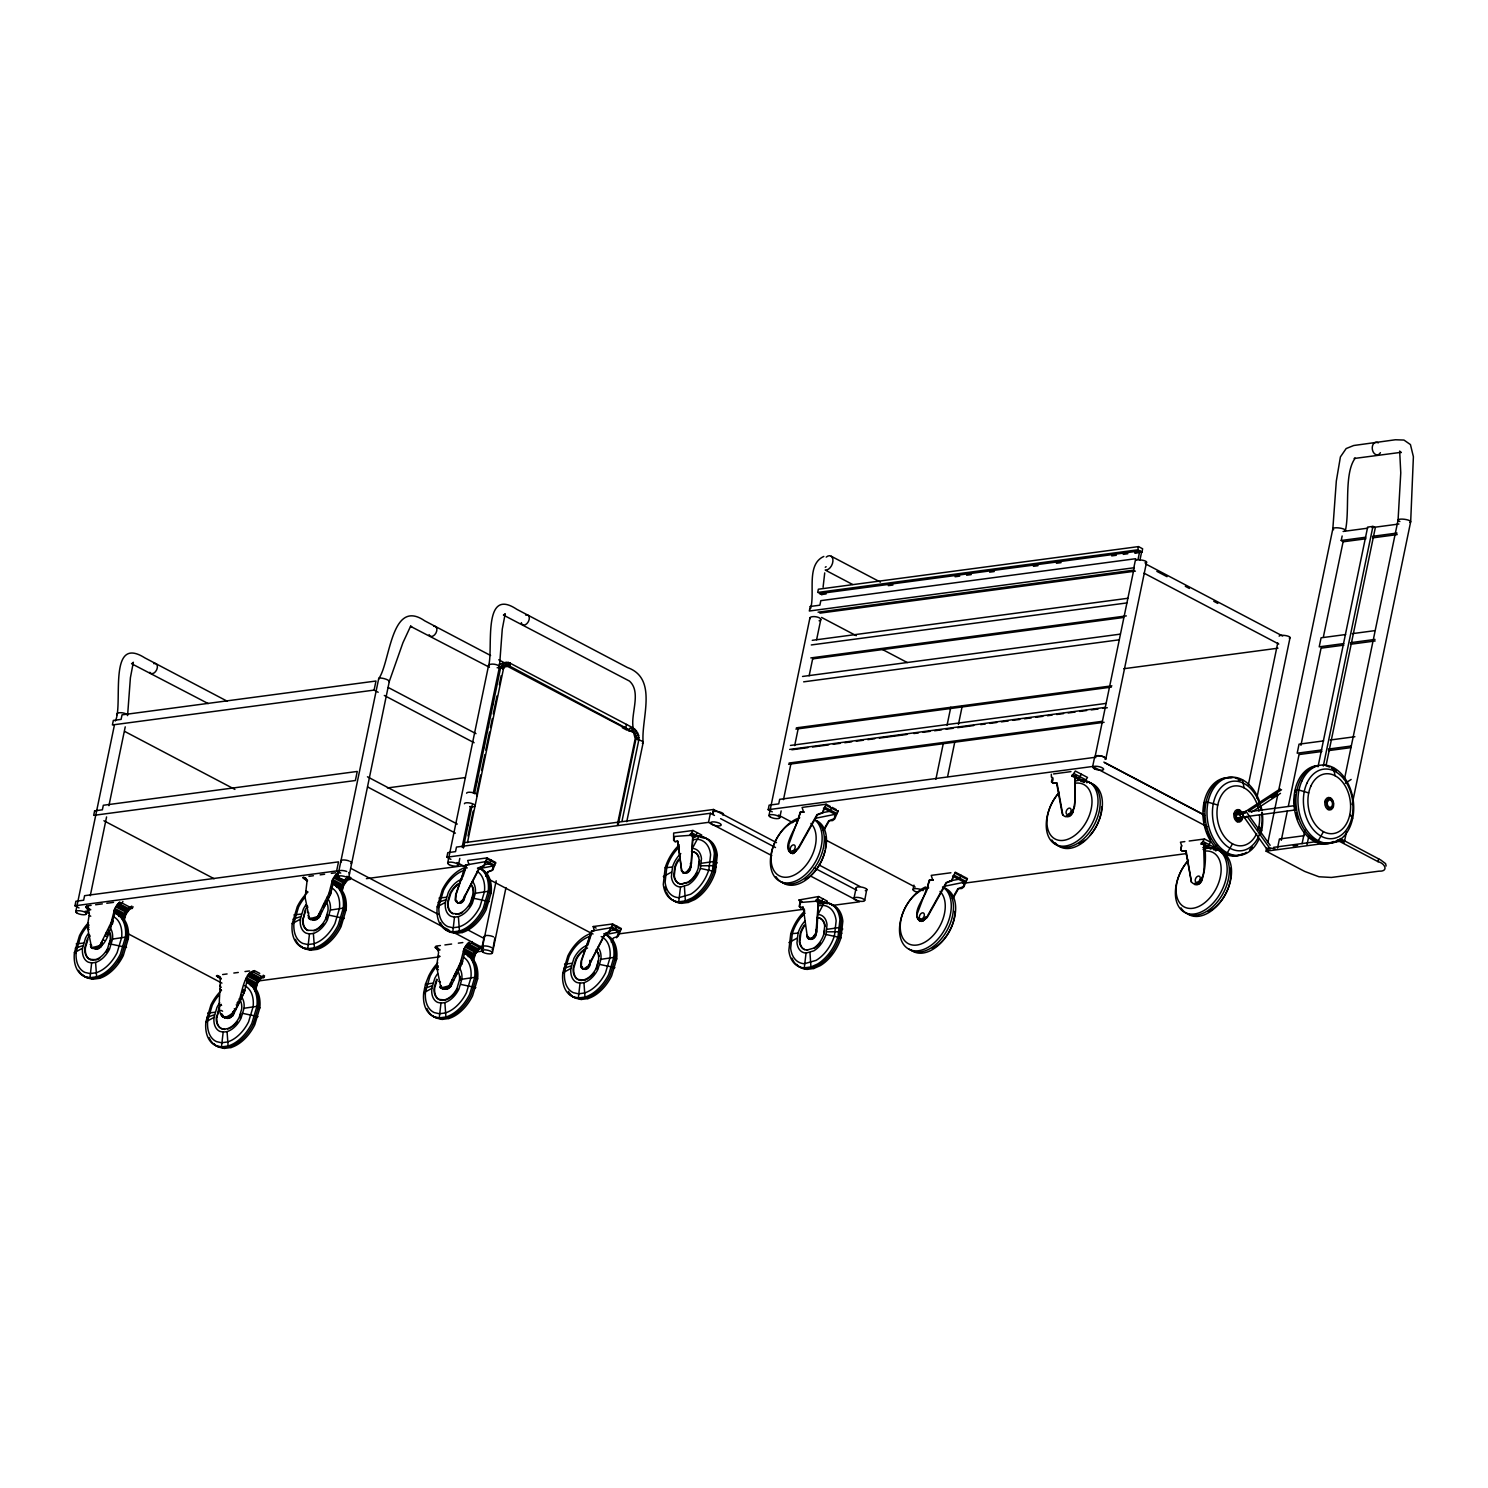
<?xml version="1.0" encoding="UTF-8"?>
<svg xmlns="http://www.w3.org/2000/svg" width="1488" height="1488" viewBox="0 0 1488 1488"><rect width="100%" height="100%" fill="white"/><g stroke="black" fill="none" stroke-linecap="round" stroke-linejoin="round"><path stroke-width="1.5" d="M119.561 902.119L114.781 908.461L111.154 922.541L99.863 945.587L91.661 947.856L87.308 926.522L89.373 914.023L88.108 907.587M468.85 942.295L464.089 948.619L460.443 962.717L449.171 985.763L440.95 988.032L436.598 966.698L438.607 952.097L435.965 946.759M438.179 965.786L438.16 967.516L436.598 966.698M680.797 853.554A20.702 13.187 -62.2 0 0 672.52 867.002L671.404 876.748A20.702 13.187 -62.2 0 0 680.5 887.034L678.733 901.802L681.634 903.328L688.274 902.435L694.822 899.533A35.191 22.413 -62.2 0 0 715.393 871.708L717.29 855.135A35.191 22.413 -62.2 0 0 701.852 837.67M678.788 859.041A17.465 11.123 -62.2 0 0 674.696 867.095L673.766 875.353A17.465 11.123 -62.2 0 0 681.43 884.002L688.535 882.421A17.465 11.123 -62.2 0 0 697.054 872.786M679.346 859.339A17.465 11.123 -62.2 0 0 675.254 867.392L674.324 875.632A17.465 11.123 -62.2 0 0 681.988 884.3M683.104 871.652A5.747 3.664 -62.2 0 0 684.406 873.14L687.512 872.749A5.747 3.664 -62.2 0 0 690.32 869.587L691.176 865.495A5.747 3.664 -62.2 0 0 690.376 863.449M681.411 884.021L687.977 882.124A17.465 11.123 -62.2 0 0 698.188 868.304L699.137 860.083A17.465 11.123 -62.2 0 0 691.474 851.415L692.032 851.713A17.465 11.123 -62.2 0 1 698.858 856.902M698.653 866.09L699.695 860.38M680.5 887.034L688.256 884.802A20.702 13.187 -62.2 0 0 700.364 868.415L701.48 858.669A20.702 13.187 -62.2 0 0 692.385 848.402L698.951 836.144L700.402 836.907M804.803 910.972A35.191 22.413 -62.2 0 0 790.742 933.832L788.845 950.404A35.191 22.413 -62.2 0 0 804.283 967.851L807.184 969.376L813.824 968.502L820.372 965.582A35.191 22.413 -62.2 0 0 840.962 937.756L842.84 921.184A35.191 22.413 -62.2 0 0 829.411 903.96M805.157 920.812A20.702 13.187 -62.2 0 0 798.07 933.069L796.973 942.815A20.702 13.187 -62.2 0 0 806.05 953.083L804.283 967.851L810.941 966.977L817.47 964.057A35.191 22.413 -62.2 0 0 838.06 936.231L839.939 919.658A35.191 22.413 -62.2 0 0 824.501 902.212L817.861 903.104M804.338 925.108A17.465 11.123 -62.2 0 0 800.265 933.162L799.316 941.402A17.465 11.123 -62.2 0 0 806.98 950.069L807.538 950.367M804.896 925.387A17.465 11.123 -62.2 0 0 800.823 933.46L799.874 941.699A17.465 11.123 -62.2 0 0 804.673 949.642M816.075 930.205A5.747 3.664 -62.2 0 1 816.335 931.358L815.87 935.654A5.747 3.664 -62.2 0 1 813.062 938.816L810.867 939.43L807.389 937.719L808.542 938.798M816.726 932.79L816.726 931.562A5.747 3.664 -62.2 0 0 815.926 929.516M806.98 950.069L813.527 948.191A17.465 11.123 -62.2 0 0 823.738 934.371L824.687 926.131A17.465 11.123 -62.2 0 0 817.024 917.464L817.582 917.761A17.465 11.123 -62.2 0 1 825.245 926.429M806.05 953.083L813.806 950.851A20.702 13.187 -62.2 0 0 825.933 934.483L827.03 924.736A20.702 13.187 -62.2 0 0 817.954 914.45L824.501 902.212L827.402 903.737M1065.743 816.689C1079.005 813.229 1073.741 790.221 1074.913 779.452L1075.322 775.62L1074.671 806.143L1072.681 812.374L1067.51 816.447L1064.422 816.354L1062.302 814.141L1056.536 782.725L1052.983 783.19L1057.001 782.967L1062.916 815.182M1194.883 884.635C1208.126 881.175 1202.862 858.167 1204.052 847.397L1204.462 843.566L1204.517 847.639C1206.954 854.261 1205.094 894.809 1191.423 882.086L1185.676 850.671L1182.123 851.136L1186.141 850.913L1191.423 882.086M690.692 867.132L686.749 871.931L689.409 868.973L691.157 863.152L692.887 834.768L691.492 863.319L689.93 869.383A5.747 3.664 -62.2 0 1 687.121 872.545L682.657 872.563L684.034 873.065A5.747 3.664 -62.2 0 1 682.713 871.447M808.207 938.612L812.318 937.998L815.926 933.013L818.437 900.835L817.042 929.386L815.48 935.45A5.747 3.664 -62.2 0 1 812.671 938.612L812.039 939.263M633.125 727.632C630.577 713.552 641.607 692.013 629.461 681.076L503.409 615.065M127.577 715.598L130.405 677.71L133.343 662.272L132.06 663.35M1345.45 530.416C1349.932 509.64 1343.794 473.444 1355.196 458.174L1354.136 458.49L1400.766 452.371M810.514 608.685C815.368 593.21 805.808 564.566 823.831 556.438M618.301 824.315L636.064 738.494L634.483 732.561L509.64 666.085L509.863 663.053L508.152 662.402L504.209 662.681L500.712 667.275L474.523 793.736M621.984 821.246L638.817 739.945L638.631 735.295L636.38 730.794L633.051 727.874L509.863 663.053M823.087 587.221L824.724 572.899M109.517 927.136A20.702 13.187 -62.2 0 1 112.53 939.077L109.554 949.084A20.702 13.187 -62.2 0 1 95.585 962.42L91.661 962.941L89.968 977.709L92.87 979.234L99.51 978.341A35.191 22.413 -62.2 0 0 123.262 955.668L128.321 938.668A35.191 22.413 -62.2 0 0 118.426 914.915M241 996.328A20.702 13.187 -62.2 0 1 244.032 1008.269L241.037 1018.276A20.702 13.187 -62.2 0 1 227.069 1031.612L223.163 1032.133L221.47 1046.901L224.353 1048.408L231.012 1047.533A35.191 22.413 -62.2 0 0 254.746 1024.86L259.823 1007.86A35.191 22.413 -62.2 0 0 249.928 984.089M327.323 898.12A20.702 13.187 -62.2 0 1 330.336 910.079L327.36 920.068A20.702 13.187 -62.2 0 1 313.391 933.422L309.467 933.943L307.774 948.693L310.676 950.218L317.316 949.344A35.191 22.413 -62.2 0 0 341.068 926.652L346.127 909.67A35.191 22.413 -62.2 0 0 336.232 885.899M458.806 967.312A20.702 13.187 -62.2 0 1 461.838 979.253L458.843 989.26A20.702 13.187 -62.2 0 1 444.875 1002.596L440.969 1003.117L439.276 1017.885L442.159 1019.41L448.799 1018.517A35.191 22.413 -62.2 0 0 472.552 995.844L477.629 978.844A35.191 22.413 -62.2 0 0 467.716 955.091M472.328 881.324A20.702 13.187 -62.2 0 1 475.36 893.265L472.366 903.272A20.702 13.187 -62.2 0 1 458.397 916.608L454.491 917.129L452.798 931.897L483.619 948.265M597.878 947.372A20.702 13.187 -62.2 0 1 600.91 959.332L597.934 969.32A20.702 13.187 -62.2 0 1 583.947 982.675L580.041 983.196L578.348 997.946L581.231 999.471L587.89 998.597A35.191 22.413 -62.2 0 0 611.624 975.923L616.702 958.923A35.191 22.413 -62.2 0 0 606.806 935.152M253.704 970.939C239.512 977.635 243.623 1002.242 232.016 1013.477C211.129 1030.068 223.088 985.521 219.592 976.76M338.315 872.805L332.587 879.445L328.96 893.525L317.669 916.571L309.467 918.859L305.114 897.524L306.974 881.733L305.245 877.771L306.342 878.813L302.715 877.827M456.332 900.5A5.747 3.664 -62.2 0 0 457.951 903.067L455.086 900.166L455.719 894.511L465.986 864.993L485.088 861.701L484.27 865.793L479.75 867.671L463.177 899.961L459.439 902.77L462.861 899.775L479.415 867.504L483.935 865.625L487.041 857.906L495.764 862.501L492.677 870.22L487.822 871.912L485.72 876.004M487.822 871.912L492.342 870.052L493.16 865.96L479.099 868.657M581.901 966.549A5.747 3.664 -62.2 0 0 583.501 969.134L588.411 965.842L604.984 933.553L609.503 931.693L612.591 923.974L621.333 928.549L618.227 936.287L613.372 937.979L611.27 942.071M609.82 931.86L610.657 927.768L591.536 931.06L581.269 960.578L580.655 966.233L582.18 968.651L585.323 969.004L588.727 966.01L605.3 933.739L609.503 931.693M616.571 937.775L618.729 932.009L604.649 934.724M823.887 808.393L822.994 812.764L817.451 814.866L798.907 847.862C793.197 855.042 788.491 856.344 798.442 847.621L816.986 814.624L822.548 812.541L826.119 804.227L830.174 806.366M823.236 830.49L828.704 820.799L834.247 818.698L835.14 814.308L815.684 818.233M828.704 820.799L832.703 820.558L834.712 818.939L838.283 810.625M953.027 876.339L952.134 880.71L946.573 882.812L927.117 917.594L922.988 920.849L919.007 920.477L922.523 920.607L926.671 917.352L946.126 882.57L951.688 880.487L955.259 872.173L967.423 878.571L963.852 886.885L961.843 888.503L957.826 888.745L952.376 898.436M957.826 888.745L963.387 886.643L964.261 882.254L944.806 886.178M74.958 905.783L75.907 901.263L83.644 900.221L84.593 895.683L338.52 861.868L336.641 870.926L74.958 905.783L79.05 907.94M75.758 911.716L114.316 725.549M115.246 721.01C123.727 706.186 106.876 633.795 144.875 657.901L227.087 701.146M88.499 922.672A35.191 22.413 -62.2 0 0 79.478 935.673L74.4 952.655A35.191 22.413 -62.2 0 0 84.295 976.426L89.968 977.709L96.627 976.816L99.51 978.341M86.527 913.762L87.922 907.01M90.266 895.757L106.578 816.931M108.922 805.678L125.234 726.851M91.661 962.941L88.331 962.197A20.702 13.187 -62.2 0 1 82.51 948.209L85.486 938.203A20.702 13.187 -62.2 0 1 88.276 933.59M99.77 958.235A17.465 11.123 -62.2 0 1 96.46 959.779L89.764 959.295A17.465 11.123 -62.2 0 1 84.853 947.503L87.364 939.058A17.465 11.123 -62.2 0 1 89.726 935.171M90.34 959.593A17.465 11.123 -62.2 0 1 85.411 947.8L87.922 939.356M102.244 941.365L101.426 945.457A5.747 3.664 -62.2 0 1 98.636 948.656L95.139 948.879A5.747 3.664 -62.2 0 1 93.8 947.447M90.508 946.628L92.07 947.447C107.992 952.19 111.023 922.579 115.506 911.753M92.572 959.927L95.883 959.5A17.465 11.123 -62.2 0 0 107.675 948.228L110.186 939.784A17.465 11.123 -62.2 0 0 107.638 929.721L109.275 930.521M109.87 932.678A17.465 11.123 -62.2 0 1 110.744 940.081L109.294 944.155M231.012 1047.533L228.11 1046.008L221.47 1046.901L215.797 1045.618A35.191 22.413 -62.2 0 1 205.883 1021.847L210.961 1004.846A35.191 22.413 -62.2 0 1 221.507 990.32M223.163 1032.133L219.815 1031.37A20.702 13.187 -62.2 0 1 213.993 1017.401L216.969 1007.395A20.702 13.187 -62.2 0 1 219.759 1002.782M221.21 1004.344A17.465 11.123 -62.2 0 0 218.866 1008.25L216.895 1016.992A17.465 11.123 -62.2 0 0 221.824 1028.785L224.632 1029.417L221.247 1028.487A17.465 11.123 -62.2 0 1 216.355 1016.676M216.895 1016.992L219.406 1008.529M232.909 1014.63L233.746 1010.557M221.619 1013.681L224.707 1017.866L232.928 1015.597L244.199 992.552L247.008 980.927M224.074 1029.119L227.385 1028.673A17.465 11.123 -62.2 0 0 239.177 1017.401L241.688 1008.976A17.465 11.123 -62.2 0 0 239.14 998.894L240.758 999.694M317.316 949.344L314.414 947.819L307.774 948.693L302.101 947.41A35.191 22.413 -62.2 0 1 292.206 923.657L297.265 906.657A35.191 22.413 -62.2 0 1 307.83 892.13M309.467 933.943L306.137 933.181A20.702 13.187 -62.2 0 1 300.316 919.193L303.292 909.205A20.702 13.187 -62.2 0 1 306.082 904.574M307.532 906.155A17.465 11.123 -62.2 0 0 305.17 910.042L303.217 918.784A17.465 11.123 -62.2 0 0 308.128 930.577M303.217 918.784L305.728 910.34M319.232 916.441L320.05 912.349M307.923 915.492L311.029 919.677L319.232 917.389L330.522 894.362L333.312 882.737M302.659 918.487A17.465 11.123 -62.2 0 0 307.588 930.279L313.689 930.484A17.465 11.123 -62.2 0 0 325.481 919.212L327.992 910.768A17.465 11.123 -62.2 0 0 325.444 900.705L327.062 901.505M374.083 690.097L375.98 681.02L122.035 714.854L121.105 719.392L113.348 720.415L112.4 724.954L374.083 690.097L378.175 692.255M337.646 876.823L378.696 678.658C390.302 663.164 390.693 597.376 424.712 620.831L490.594 655.501M450.92 859.339L446.846 857.2L447.776 852.661L455.533 851.62L456.463 847.081L710.408 813.266L714.482 815.424M462.88 876.823L466.042 867.169A35.191 22.413 -62.2 0 0 442.289 889.843L437.212 906.843A35.191 22.413 -62.2 0 0 447.125 930.614L452.798 931.897L459.439 931.004L462.322 932.53A35.191 22.413 -62.2 0 0 486.074 909.856L491.152 892.856A35.191 22.413 -62.2 0 0 481.238 869.085L477.462 868.229M447.646 863.114L488.548 665.601C493.644 650.665 481.573 585.77 516.764 609.299L627.527 667.573C658.496 678.677 640.844 718.964 643.151 742.605L626.764 821.692M454.491 917.129L451.143 916.385A20.702 13.187 -62.2 0 1 445.321 902.398L448.297 892.391A20.702 13.187 -62.2 0 1 462.284 879.055M462.601 912.423A17.465 11.123 -62.2 0 1 459.271 913.967L452.575 913.483A17.465 11.123 -62.2 0 1 447.665 901.691L450.176 893.246A17.465 11.123 -62.2 0 1 458.639 883.519M453.152 913.762A17.465 11.123 -62.2 0 1 448.223 901.97L450.734 893.525A17.465 11.123 -62.2 0 1 459.197 883.816M440.969 1003.117L437.621 1002.373A20.702 13.187 -62.2 0 1 431.799 988.385L434.775 978.379A20.702 13.187 -62.2 0 1 437.565 973.766M458.416 865.179L459.811 858.409M462.136 847.156L470.524 806.626M473.333 793.104L499.447 666.996L502.274 629.108L505.213 613.688L503.948 614.749M467.176 827.291L468.106 822.771M476.048 784.381L476.997 779.861M483.544 748.241L484.474 743.74M492.416 705.349L493.365 700.829M457.541 988.702A17.465 11.123 -62.2 0 1 445.749 999.955L439.053 999.471A17.465 11.123 -62.2 0 1 434.143 987.679L436.654 979.234M463.307 847.937L472.18 805.027M463.531 847.546L464.554 842.636L713.533 809.472L776.513 842.617M442.42 1000.401L439.611 999.769A17.465 11.123 -62.2 0 1 434.701 987.958L437.212 979.532M468.013 835.958L473.147 811.127M476.885 793.048L480.624 774.988M481.573 770.468L484.846 754.658M485.776 750.138L489.515 732.077M490.445 727.558L492.323 718.537M493.253 714.017L496.992 695.956M499.336 684.647L501.214 675.626M455.719 901.561L456.035 894.679L465.986 864.993M467.474 842.617L503.483 668.726L505.734 665.768L504.209 662.681M506.069 666.568L509.64 666.085L510.217 663.239M459.773 902.937L458.006 902.956L461.057 902.621A5.747 3.664 -62.2 0 0 463.847 899.422L464.684 895.348M456.723 900.705A5.747 3.664 -62.2 0 0 458.341 903.272L461.447 902.825A5.747 3.664 -62.2 0 0 464.237 899.626L465.056 895.553M455.942 914.413L458.713 913.669A17.465 11.123 -62.2 0 0 470.506 902.416L473.017 893.972A17.465 11.123 -62.2 0 0 472.124 886.569M468.701 906.601A17.465 11.123 -62.2 0 0 471.064 902.695L473.575 894.269A17.465 11.123 -62.2 0 0 471.008 884.188M440.987 985.502L442.513 988.85L450.734 986.581L462.005 963.536L464.814 951.929M441.862 1000.103L445.191 999.676A17.465 11.123 -62.2 0 0 456.983 988.404L459.494 979.96A17.465 11.123 -62.2 0 0 458.602 972.557M491.412 860.194L489.124 863.821L485.107 864.602M482.075 946.963L484.251 936.417M481.684 950.832L496.192 880.803M493.291 946.889L494.89 937.868A5.487 1.674 10.8 0 1 494.853 938.742M492.454 952.897L505.976 887.592M589.248 995.602L587.89 998.597L584.989 997.072L578.348 997.946L572.675 996.662A35.191 22.413 -62.2 0 1 562.78 972.91L567.839 955.91A35.191 22.413 -62.2 0 1 591.592 933.236L593.042 933.999M580.041 983.196L576.693 982.433A20.702 13.187 -62.2 0 1 570.871 968.446L573.866 958.458A20.702 13.187 -62.2 0 1 587.834 945.103L591.592 933.236M594.251 972.65A17.465 11.123 -62.2 0 1 584.821 980.015L578.144 979.55A17.465 11.123 -62.2 0 1 573.233 967.739L575.744 959.295A17.465 11.123 -62.2 0 1 587.537 948.042M581.51 980.48L578.702 979.829A17.465 11.123 -62.2 0 1 573.791 968.037L576.302 959.593A17.465 11.123 -62.2 0 1 584.765 949.865M626.485 724.414L625.89 727.26L622.319 727.725L626.987 730.18M581.269 967.628L581.585 960.746L591.852 931.228M628.531 730.999L632.102 730.534L632.698 727.688M591.536 931.06L594.233 930.688L593.21 926.54L612.591 923.974M617.427 824.426L635.209 738.606L633.628 732.691L506.087 665.582M590.327 960.485A5.747 3.664 -62.2 0 1 590.624 961.601L589.787 965.693A5.747 3.664 -62.2 0 1 587.016 968.893L585.565 969.172L586.625 968.688A5.747 3.664 -62.2 0 0 589.397 965.489L590.234 961.397A5.747 3.664 -62.2 0 0 589.936 960.281M596.056 968.483L598.567 960.02A17.465 11.123 -62.2 0 0 596.018 949.958M596.614 968.781L598.567 960.02M616.962 926.261L614.693 929.888L608.648 931.06M679.253 844.905A35.191 22.413 -62.2 0 0 665.173 867.764L663.295 884.337A35.191 22.413 -62.2 0 0 678.733 901.802L685.373 900.91L691.92 898.008A35.191 22.413 -62.2 0 0 712.51 870.182L714.389 853.61A35.191 22.413 -62.2 0 0 698.951 836.144L692.311 837.037M697.388 832.759L694.543 837.428L690.19 835.121L693.017 830.471L701.741 835.066L700.625 837.446M446.846 857.2L708.53 822.343L710.408 813.266M712.529 814.382L713.533 809.472M768.18 809.695L769.129 805.157L778.745 803.873L779.675 799.335L1094.554 757.392L1092.676 766.469L768.18 809.695L772.272 811.834M768.98 815.61L809.881 618.097M779.749 817.675L781.163 810.904M783.488 799.651L790.946 763.623M794.685 745.6L798.405 727.595M809.137 675.794L812.876 657.77M816.596 639.766L820.799 619.492M792.062 853.145C779.21 848.606 798.851 825.263 798.963 816.205L800.153 812.281L803.966 812.076L800.153 812.281M788.714 851.471L788.9 844.198L800.618 812.522M803.501 811.834L802.088 807.426L826.119 804.227M818.772 901.003L800.377 902.491L799.019 899.98L818.567 896.539L827.309 901.114L826.193 903.495L817.451 898.919L815.74 901.189L820.093 903.495L822.938 898.826M853.963 898.361L856.139 887.834M864.714 900.426L866.779 889.266M913.018 889.619L913.948 885.118M935.878 779.284L943.336 743.256M947.056 725.233L950.795 707.228M919.472 920.719C909.986 910.563 928.512 895.237 928.103 884.151L929.293 880.226L933.106 880.022L929.293 880.226M929.758 880.468L917.11 914.153M947.651 776.438L954.664 742.549M958.421 724.47L962.159 706.391M932.641 879.78L931.228 875.372L950.888 872.768M961.341 875.372L958.644 879.296L949.79 880.933M1051.309 774.244L1051.402 777.034C1055.903 777.982 1049.133 787.859 1052.5 777.647M1083.692 782.223L1071.974 776.066L1075.34 771.044L1087.505 777.443L1084.138 782.465M1078.056 779.266L1081.423 774.244M1095.094 756.629L1134.265 567.486M1138.469 546.598L818.363 589.229L817.693 592.447L1137.799 549.816L1138.469 546.598L1142.635 548.793L1141.984 552.011L1135.065 552.922M1138.06 559.358L1139.789 550.932L819.683 593.582M1139.901 560.306L1141.631 551.899L1134.73 552.829M1146.578 562.111L1105.863 758.694L1104.356 757.15A5.487 1.674 10.8 0 0 1097.251 755.737A5.487 1.674 10.8 0 0 1095.763 757.671A5.487 1.748 11.7 0 1 1100.562 755.904A5.487 1.748 11.7 0 1 1105.1 759.419A5.487 1.674 10.8 0 0 1105.714 758.155M1204.927 843.808L1201.114 844.012L1204.48 838.99L1210.562 842.189L1207.196 847.211L1202.862 847.565M1248.376 784.771L1277.746 642.909M1256.839 797.977L1290.059 637.552M1267.888 842.431L1277.783 794.704M1278.713 790.165L1332.839 528.798L1336.317 481.07L1340.409 456.909L1346.156 448.558L1353.708 445.507L1395.428 439.76L1403.947 440.057L1410.438 444.577L1413.395 456.723L1410.68 521.73L1352.127 804.487M1266.121 851.173L1339.553 841.39L1378.055 861.682C1385.142 863.3 1388.881 871.708 1379.004 871.168L1331.425 877.455L1318.945 876.767L1304.734 871.447L1266.121 851.173L1266.734 848.253M1277.541 848.048L1279.42 838.99L1303.972 835.717M1365.947 538.768L1343.608 541.744L1341.227 540.497L1342.157 535.978M1281.28 840.329L1287.362 810.923M1288.292 806.384L1299.08 754.36M1300.94 745.321L1321.084 648.043M1323.427 636.734L1343.106 541.725M1302.093 843.677L1304.902 830.099M1318.015 766.785L1367.658 527.105L1372.94 526.399L1375.321 527.645L1326.143 765.074M1306.91 845.221L1308.789 836.182M1323.297 766.078L1372.94 526.399M1344.427 779.21L1398.069 520.112L1400.766 472.886L1399.669 451.087L1401.324 452.575M1339.553 841.39L1340.149 838.488L1380.678 859.952L1385.588 863.635L1386.128 866.016M1344.631 840.683L1346.51 831.643M1378.055 861.682L1378.651 858.781M675.068 841.65L677.617 841.111L681.69 870.852L677.933 841.278L675.068 841.65L673.636 840.367L673.636 833.057L693.017 830.471M690.506 835.307L674.827 836.442L673.636 840.367M800.302 907.55C806.533 906.043 800.6 909.335 799.186 906.415L800.06 902.323M800.618 907.717L799.521 906.601L800.377 902.491M1182.588 851.378L1180.709 849.964L1181.639 845.593L1180.449 842.189L1184.82 841.594M122.407 919.565L125.699 910.47L131.781 906.08M124.192 920.495L125.866 914.283L130.646 907.959M253.909 988.757L257.908 978.658L262.465 976.909L263.264 975.254L264.548 975.923L263.729 977.579L260.456 978.025L261.646 976.872M255.248 991.566L257.368 983.475L262.13 977.132M340.213 890.568L344.212 880.468L345.495 879.148L350.052 879.389L350.852 877.734L349.587 877.064L348.769 878.72M341.57 893.358L343.672 885.267L348.452 878.943L389.317 681.374L402.95 642.686L410.539 626.336L489.422 667.275M471.715 959.741L474.988 950.646L481.07 946.256M473.054 962.55L475.156 954.459L479.378 948.544M502.609 668.856L503.074 667.573M632.102 730.534L633.051 727.874L629.48 728.339M101.537 943.95L101.035 945.252A5.747 3.664 -62.2 0 1 100.254 946.535M239.717 1017.718L240.777 1013.328M253.499 1024.358L255.676 1018.852M326.039 919.51L327.1 915.139M339.803 926.168L341.98 920.663M450.845 984.126L450.325 985.428A5.747 3.664 -62.2 0 1 447.535 988.627L444.428 989.055A5.747 3.664 -62.2 0 1 443.108 987.623M451.236 984.331L450.715 985.633A5.747 3.664 -62.2 0 1 447.925 988.832L444.819 989.26A5.747 3.664 -62.2 0 1 443.498 987.827M485.553 907.531L487.729 902.026M1232.51 843.808L1227.302 852.829L1223.229 853.368L1221.685 849.667M1323.464 831.68L1318.256 840.72L1314.183 841.259M817.451 898.919L818.567 896.539M809.267 938.947L812.634 938.165L816.261 933.199M120.007 902.36L118.817 903.495L122.109 903.067L122.909 901.412M129.568 908.108L128.954 908.833L132.246 908.405L133.064 906.75M252.439 971.236L250.3 972.687L253.592 972.241L254.411 970.604L259.73 973.394M469.297 942.518L468.106 943.671L471.398 943.243L472.217 941.588M478.876 948.284L478.262 949.009L481.535 948.581L482.354 946.926M1201.374 842.71L1213.557 849.109L1216.645 845.389M486.055 876.172L488.157 872.098M633.367 731.389L634.669 728.971M823.701 830.732L829.151 821.023M952.841 898.678L958.291 888.968M1237.086 821.692L1237.96 820.334M1328.04 809.584L1328.914 808.207M1241.55 813.601L1242.796 811.871L1246.051 811.444L1270.138 845.333M1244.805 813.173L1246.051 811.444M1086.872 782.874L1087.04 781.777M1215.547 850.578L1216.626 849.964L1215.994 850.82M338.762 873.047L336.176 874.256M347.95 878.683L346.76 879.836L350.052 879.389M634.483 732.561L636.38 730.794M126.517 940.044L128.321 938.668L125.438 937.142L112.53 939.077M292.206 923.657L300.316 919.193M344.323 911.047L346.127 909.67L343.244 908.145L330.336 910.079M205.883 1021.847L213.993 1017.401M258.001 1009.236L259.823 1007.86L256.922 1006.334L244.032 1008.269M562.78 972.91L570.871 968.446M614.879 960.299L616.702 958.923L613.8 957.398L600.91 959.332M788.919 942.574L797.01 938.203M840.962 930.372L842.766 929.014L839.864 927.489L826.993 929.33M499.038 664.206L504.581 662.885M503.837 666.55L509.64 666.085M1243.522 812.82L1280.219 788.9M1248.711 811.127L1281.54 789.737M1271.44 797.549L1277.243 793.774M1251.52 812.206L1280.498 793.346M1345.338 783.227L1351.141 779.452M826.119 566.723L825.282 567.244M438.142 902.36L445.861 899.756M714.612 868.099L716.323 867.225L713.44 865.7L700.922 865.793M82.51 948.209L74.4 952.655L75.851 953.417M445.321 902.398L437.212 906.843L438.662 907.606M431.799 988.385L423.689 992.831A35.191 22.413 -62.2 0 0 433.603 1016.602L439.276 1017.885L445.916 1016.992L448.799 1018.517M671.46 872.154L663.369 876.525L664.82 877.269M687.084 872.098L683.699 872.898M96.422 949.288L98.245 948.451A5.747 3.664 -62.2 0 0 99.305 947.614M311.606 918.431A5.747 3.664 -62.2 0 0 312.945 919.882L316.051 919.435A5.747 3.664 -62.2 0 0 318.06 917.519M311.996 918.635A5.747 3.664 -62.2 0 0 313.336 920.086L316.442 919.64A5.747 3.664 -62.2 0 0 318.451 917.724M232.147 1015.913A5.747 3.664 -62.2 0 1 230.119 1017.829L227.515 1018.276L229.747 1017.625A5.747 3.664 -62.2 0 0 231.756 1015.709M635.357 733.956L637.738 732.952M83.049 945.568L75.33 948.191L76.781 948.935M300.855 916.571L293.136 919.175L294.587 919.937M214.532 1014.76L206.813 1017.364L208.264 1018.127M432.338 985.744L424.619 988.348L426.07 989.111M571.429 965.824L563.692 968.428L565.142 969.19M76.204 943.913L83.57 943.057M342.705 918.821L344.323 918.412L329.276 915.213M439.034 898.101L446.381 897.245M256.401 1017.011L258.001 1016.602L242.953 1013.421M474.207 988.013L475.807 987.604L460.759 984.405M613.279 968.074L614.897 967.665L599.85 964.466M665.173 867.764L672.52 867.002M790.742 933.832L798.07 933.069M839.344 938.147L840.962 937.756L825.933 934.483M822.864 812.578L829.504 811.351L832.201 807.426L836.256 809.565M475.36 893.265L488.25 891.331L491.152 892.856M461.838 979.253L474.728 977.318L477.629 978.844M701.443 863.282L714.314 861.422L717.216 862.947M821.525 594.549L826.119 593.935M888.299 585.64L892.912 585.026M955.091 576.749L959.704 576.135M966.605 575.224L971.218 574.61M989.632 572.155L994.244 571.541M1033.397 566.314L1037.992 565.7M1056.424 563.264L1061.037 562.65M1111.703 555.898L1116.298 555.284M1123.217 554.354L1127.811 553.741M1343.106 531.458L1367.658 528.184M1372.141 527.589L1398.925 524.018M1341.227 540.497L1365.798 537.224M1372.494 536.331L1397.065 533.057M1372.643 537.875L1397.195 534.601M818.065 612.2L1133.577 570.164M819.907 613.149L1135.418 571.132M497.141 667.759L500.712 667.275L503.483 668.726L500.842 666.922M812.262 640.324L1127.774 598.288M811.295 644.955L1126.807 602.938M810.83 657.919L1126.342 615.902M812.671 658.886L1123.57 617.483M802.534 676.463L1120.334 634.13M803.65 681.839L1119.162 639.821M1345.636 634.539L1321.084 637.813L1319.205 646.852L1343.776 643.579M1352.332 633.646L1374.67 630.67M1123.793 668.726L1277.987 648.191M1350.472 642.686L1375.024 639.412M1321.586 648.098L1343.906 645.141M1350.62 644.248L1375.172 640.975M796.359 727.855L1111.871 685.838M795.894 729.12L1111.387 687.103M387.438 787.933L465.484 777.536M790.481 745.432L1105.993 703.415M789.663 749.413L1105.175 707.395M791.821 749.785L807.928 747.627M812.541 747.013L828.667 744.874M833.261 744.26L840.181 743.33M844.775 742.717L851.694 741.805M856.288 741.191L863.207 740.261M867.82 739.648L874.721 738.736M879.334 738.122L906.955 734.44M913.874 733.528L918.487 732.914M923.081 732.301L930 731.371M934.594 730.757L941.513 729.845M946.108 729.232L953.027 728.302M957.621 727.688L973.747 725.549M980.666 724.619L985.261 724.005M989.873 723.391L996.774 722.48M1001.387 721.866L1008.287 720.936M1012.9 720.322L1019.801 719.411M1024.414 718.797L1031.333 717.886M1035.927 717.272L1042.846 716.342M1047.44 715.728L1052.053 715.114M1056.666 714.5L1063.567 713.589M1068.179 712.975L1075.08 712.045M1079.693 711.431L1086.593 710.52M1091.206 709.906L1098.107 708.976M1102.72 708.362L1107.314 707.749M789.068 763.046L1102.273 721.327M788.603 764.311L1104.115 722.294M1053.504 773.946L1070.969 771.621M1323.613 740.894L1299.043 744.167L1297.183 753.207L1321.735 749.952M1330.309 740.001L1354.88 736.727M86.639 905.95L91.121 905.355M95.604 904.76L102.319 903.867M106.801 903.272L113.516 902.379M308.927 876.339L313.41 875.744M320.125 874.851L324.607 874.256M331.322 873.363L335.804 872.768M304.036 877.343L303.05 877.474L305.245 877.771M1071.974 776.066L1075.322 775.62M1072.439 776.308L1075.787 775.862M487.041 857.906L467.66 860.492L469.018 864.807M1328.449 749.059L1350.769 746.083M690.19 835.121L693.203 834.935M366.401 878.645L467.418 865.198M1299.563 754.472L1321.883 751.496M1328.579 750.603L1350.918 747.627M118.78 916.422L123.262 915.827M336.586 887.406L341.068 886.811M692.906 839.771L696.849 839.232A31.322 19.958 -62.2 0 1 710.594 854.782L708.902 869.531A31.322 19.958 -62.2 0 1 690.581 894.288L678.863 897.673A31.322 19.958 -62.2 0 1 665.117 882.124L666.791 867.374A31.322 19.958 -62.2 0 1 679.328 847.044M1238.369 780.307L1242.443 779.768L1244.098 787.877M1235.561 812.82L1239.597 812.281M1249.083 811.704L1295.081 805.585M1235.207 813.973L1245.475 812.615M1235.059 815.145L1243.28 814.048M1235.858 818.065L1296.439 809.788M1236.286 818.381L1244.507 817.284A2.511 1.767 82.4 0 0 1246.516 816.428M462.322 932.53L455.681 933.422L450.008 932.139A35.191 22.413 -62.2 0 1 446.698 930.037M1189.191 841.018L1204.48 838.99M222.623 974.547L227.087 973.952M233.821 973.04L238.285 972.445M244.999 971.552L249.482 970.957M435.947 946.126L440.411 945.531M444.893 944.936L451.608 944.043M458.341 943.15L462.805 942.555M1201.114 844.012L1204.462 843.566M217.713 975.533L216.727 975.663L218.159 975.756M815.74 901.189L818.437 900.835M962.978 883.351L1186.215 853.61M1213.817 849.946L1218.43 849.332M819.311 903.848L823.738 903.272M818.456 905.82L822.399 905.299A31.322 19.958 -62.2 0 1 836.144 920.83L834.47 935.58A31.322 19.958 -62.2 0 1 816.149 960.355L804.413 963.722A31.322 19.958 -62.2 0 1 790.667 948.191L792.341 933.441A31.322 19.958 -62.2 0 1 804.878 913.093M258.168 981.001L439.499 956.84M476.234 951.948L483.116 951.037M618.562 933.925L804.487 909.168M832.034 905.485L859.58 901.821L810.588 876.041M1273.616 847.342L1317.196 841.538M1293.165 845.965L1297.648 845.37M250.282 985.614L254.746 985.019M468.088 956.598L472.552 956.003M585.956 969.376L583.891 969.19A5.747 3.664 -62.2 0 1 582.273 966.754M580.952 980.183L584.821 980.034M301.376 914.06L294.01 914.897L295.461 915.659M571.95 963.313L564.584 964.15L566.035 964.912M432.859 983.233L425.512 984.089L423.689 992.831L425.14 993.593M215.053 1012.249L207.706 1013.105L209.157 1013.867M635.934 735.481L638.631 735.295M86.23 906.341L88.536 907.81L85.876 906.899M436.3 946.721L437.844 947.986L435.166 947.075M218.494 975.737L220.038 977.002L216.392 976.016M826.472 931.841L838.99 931.767L841.873 933.274M474.281 898.417L489.329 901.598M111.47 944.229L126.517 947.428M700.364 868.415L715.393 871.708M581.231 999.471L575.558 998.188A35.191 22.413 -62.2 0 1 568.379 991.324M310.676 950.218L305.003 948.935A35.191 22.413 -62.2 0 1 300.241 945.475M442.159 1019.41L436.486 1018.127A35.191 22.413 -62.2 0 1 433.175 1016.044M90.322 959.593L93.13 960.225M92.87 979.234L87.197 977.951A35.191 22.413 -62.2 0 1 82.435 974.491M227.906 1018.48L226.622 1018.071A5.747 3.664 -62.2 0 1 225.302 1016.62M224.353 1048.408L218.68 1047.124A35.191 22.413 -62.2 0 1 213.919 1043.665M636.176 737.025L639.003 737.695M1324.952 801.455L1326.496 801.883M1233.998 813.564L1235.542 813.992M1308.715 792.918L1298.987 790.054L1294.913 790.593L1295.49 792.472M1217.761 805.027L1208.033 802.181L1203.959 802.72L1204.536 804.58A35.024 24.608 82.4 0 0 1203.68 811.183M131.521 663.667L208.246 703.601M638.854 739.555L636.064 738.494L638.817 739.945M1137.799 549.816L1141.984 552.011M1145.909 564.082L1282.675 636.046M1156.864 571.355L1167.02 576.693M1185.322 586.309L1189.377 588.448M1213.762 601.282L1217.816 603.421M1144.03 573.159L1278.769 644.044M831.327 556.289L880.431 582.124M826.119 570.536L852.587 584.468M819.088 593.191L821.86 594.642M1103.854 762.098L1203.401 814.475M1104.766 762.767L1204.796 815.405M821.581 617.446L856.288 635.711M880.784 648.601L907.327 662.569M1092.676 766.469L1206.991 826.621M1074.038 773.593L1086.203 780.01M1203.178 841.538L1215.343 847.955M1072.253 774.764L1084.417 781.163M1203.439 845.24L1210.953 849.183M1181.639 845.593L1180.709 849.964M825.933 805.175L838.097 811.574M955.073 873.121L967.237 879.52M824.854 807.203L837.019 813.601M953.994 875.149L966.158 881.547M823.422 808.151L835.586 814.55M952.562 876.097L964.726 882.496M498.74 659.798L504.86 663.016M778.391 815.052L792.676 822.585M825.338 839.771L915.176 887.034M916.738 915.976L917.836 919.417M819.181 865.049L859.822 886.439M720.601 818.642L775.508 847.528M814.103 867.839L856.772 890.27M708.53 822.343L771.807 855.637M691.901 832.852L699.174 836.684M690.432 833.912L694.803 836.219M815.982 899.98L823.255 903.811M799.019 899.98L801.92 901.523M388.219 687.475L475.993 733.658M384.295 695.473L474.114 742.735M824.65 930.019L823.738 934.39M691.176 866.723L690.785 865.291A5.747 3.664 -62.2 0 0 690.525 864.137M806.924 936.733L806.794 935.208L807.724 937.905M688.274 902.435L685.373 900.91L684.406 886.513M813.824 968.502L810.941 966.977L809.956 952.562M367.462 776.81L457.281 824.073M367.61 786.966L455.402 833.15M486.855 858.781L495.597 863.375M612.424 924.848L621.147 929.442M485.944 860.678L494.667 865.272M611.494 926.726L620.217 931.321M484.772 861.533L493.495 866.128M610.322 927.601L619.045 932.176M593.21 926.54L596.13 928.084M457.039 862.556L467.251 867.932M489.701 879.743L591.778 933.46M124.657 731.408L234.899 789.403M350.777 868.304L438.551 914.488M467.139 929.535L483.47 938.128M336.641 870.926L340.733 873.084M346.853 876.302L448.93 930.019M471.398 943.243L481.535 948.581M345.495 879.148L347.262 880.096M467.678 943.448L478.745 949.27M335.581 874.851L339.301 876.804M344.881 879.743L346.667 880.673M467.065 944.024L478.15 949.865M334.912 875.558L345.997 881.398M466.414 944.75L477.481 950.59M334.205 876.562L345.272 882.384M465.688 945.754L476.774 951.576M333.461 877.771L344.546 883.593M464.944 946.963L476.03 952.785M332.587 879.445L343.672 885.267M464.089 948.619L475.156 954.459M332.122 880.822L343.207 886.643M463.624 949.995L474.709 955.835M331.75 881.919L342.835 887.741M463.252 951.111L474.319 956.933M329.648 891.275L331.21 892.112M461.131 960.467L462.694 961.285M303.794 878.125L307.346 880.003M435.277 947.317L438.83 949.177M436.542 948.079L440.095 949.939M303.887 878.72L307.588 880.822M329.443 892.223L331.006 893.06M435.37 947.912L439.09 950.014M460.945 961.415L462.508 962.234M328.96 893.525L330.522 894.362M460.443 962.717L462.005 963.536M328.662 894.195L330.224 895.013M460.145 963.387L461.708 964.205M327.434 896.65L328.997 897.469M458.918 965.824L460.48 966.642M438.458 955.575L440.02 956.393M457.002 969.878L458.564 970.697M306.119 891.014L307.663 891.833M324.254 903.197L325.816 904.016M455.756 972.389L457.318 973.208M323.64 904.369L325.202 905.188M455.123 973.543L456.686 974.38M323.342 905.095L324.905 905.932M454.826 974.287L456.388 975.105M322.543 906.676L324.105 907.513M454.026 975.868L455.588 976.686M459.494 979.96L460.052 980.257A17.465 11.123 -62.2 0 0 460.034 976.295M436.858 968.893L438.421 969.711M320.59 910.6L322.133 911.419M452.073 979.774L453.635 980.592M306.342 906.434L307.904 907.252M320.05 913.613L319.734 915.139M319.009 913.706L320.571 914.525M450.511 982.898L452.073 983.717M318.32 915.269L319.883 916.106M449.804 984.461L451.366 985.279M318.004 915.957L319.567 916.775M449.488 985.149L451.05 985.967M317.669 916.571L319.232 917.389M449.171 985.763L450.734 986.581M317.279 917.017L318.841 917.836M448.762 986.209L450.325 987.028M307.346 912.181L308.909 913.018M438.848 981.373L440.411 982.192M316.758 917.408L318.32 918.226M448.241 986.6L449.804 987.418M316.144 917.705L317.707 918.524M447.628 986.897L449.19 987.716M308.314 917.631L309.857 918.449M439.797 986.804L441.359 987.623M308.611 918.375L311.029 919.677M440.095 987.567L442.513 988.85M426.944 984.851L425.512 984.089L428.767 975.83A35.191 22.413 -62.2 0 1 437.788 962.848M313.689 930.484L314.247 930.781A17.465 11.123 -62.2 0 0 323.677 923.416M103.9 820.744L214.123 878.738M122.109 903.067L132.246 908.405M253.592 972.241L263.729 977.579M118.37 903.272L129.456 909.094M249.872 972.445L260.958 978.286M117.775 903.848L128.861 909.689M249.277 973.04L260.344 978.862M117.106 904.574L128.191 910.414M248.608 973.766L259.675 979.588M116.399 905.578L127.484 911.4M247.882 974.752L258.968 980.592M115.655 906.787L126.74 912.609M247.138 975.961L258.224 981.801M114.781 908.461L125.866 914.283M246.283 977.635L257.368 983.475M114.316 909.819L125.401 915.659M245.818 979.011L256.903 984.833M113.944 910.935L125.029 916.757M245.446 980.108L256.531 985.949M111.842 920.291L113.404 921.109M243.325 989.483L244.888 990.301M85.988 907.141L89.54 909.001M217.49 976.333L221.024 978.193M87.253 907.903L90.787 909.763M86.081 907.736L89.782 909.838M111.637 921.239L113.2 922.058M217.564 976.928L221.284 979.03M243.139 990.431L244.702 991.25M111.154 922.541L112.716 923.36M242.637 991.733L244.199 992.552M110.856 923.211L112.418 924.029M242.339 992.403L243.902 993.221M85.169 911.158L89.243 913.316M128.042 933.72L221.935 983.122M109.628 925.648L111.191 926.466M241.13 994.84L242.674 995.658M89.168 915.399L90.731 916.217M219.796 989.204L221.359 990.041M106.448 932.213L108.01 933.032M237.95 1001.405L239.512 1002.224M105.834 933.367L107.396 934.204M237.317 1002.559L238.88 1003.377M105.536 934.111L107.099 934.929M237.02 1003.303L238.582 1004.121M87.327 924.792L88.889 925.61M87.308 926.522L88.871 927.34M104.737 935.692L106.299 936.51M236.239 1004.884L237.801 1005.702M87.569 928.717L89.131 929.554M102.784 939.598L104.346 940.416M234.267 1008.79L235.829 1009.608M88.536 935.431L90.098 936.25M220.038 1004.623L221.6 1005.442M233.746 1011.821L233.43 1013.328M101.203 942.722L102.765 943.541M232.705 1011.914L234.267 1012.733M100.514 944.285L102.077 945.103M232.016 1013.477L233.56 1014.295M100.198 944.973L101.761 945.791M231.682 1014.146L233.244 1014.965M99.863 945.587L101.426 946.405M231.365 1014.76L232.928 1015.597M99.473 946.033L101.035 946.852M230.975 1015.207L232.537 1016.044M221.042 1010.389L222.605 1011.208M98.952 946.424L100.514 947.242M230.435 1015.597L231.998 1016.416M98.338 946.721L99.901 947.54M229.822 1015.895L231.384 1016.732M90.136 944.508L91.698 945.326M221.991 1015.82L223.553 1016.639M90.805 947.391L93.223 948.693M222.289 1016.583L224.707 1017.866M227.385 1028.673L227.943 1028.971A17.465 11.123 -62.2 0 0 237.373 1021.605M1244.507 817.284L1244.08 816.968A2.511 1.767 82.4 0 1 1244.545 812.485M1051.57 782.018L1053.448 783.432M1349.802 814.531L1352.666 818.307M1258.848 826.64L1261.712 830.416M501.419 665.303L503.93 667.442M682.973 872.731L681.374 870.666M502.609 663.741L504.711 666.438M1247.483 816.931L1270.25 848.941L1266.995 849.369L1242.889 815.48M1330.477 797.866L1330.793 799.075M1239.523 809.974L1239.839 811.183M506.087 662.234L506.962 665.471M803.167 907.159L807.128 935.375M508.152 662.402L508.282 665.582M583.947 982.675L584.989 997.072A35.191 22.413 -62.2 0 0 608.741 974.398L613.8 957.398A35.191 22.413 -62.2 0 0 603.905 933.627M458.397 916.608L459.439 931.004A35.191 22.413 -62.2 0 0 483.191 908.331L488.25 891.331A35.191 22.413 -62.2 0 0 478.355 867.578M444.875 1002.596L445.916 1016.992A35.191 22.413 -62.2 0 0 469.669 994.319L474.728 977.318A35.191 22.413 -62.2 0 0 464.833 953.566M313.391 933.422L314.414 947.819A35.191 22.413 -62.2 0 0 338.167 925.145L343.244 908.145A35.191 22.413 -62.2 0 0 333.331 884.374M227.069 1031.612L228.11 1046.008A35.191 22.413 -62.2 0 0 251.863 1023.335L256.922 1006.334A35.191 22.413 -62.2 0 0 247.027 982.564M95.585 962.42L96.627 976.816A35.191 22.413 -62.2 0 0 120.361 954.143L125.438 937.142A35.191 22.413 -62.2 0 0 115.543 913.39M1335.052 775.75L1333.397 767.641L1331.351 767.92A39.339 27.64 82.4 0 1 1336.447 771.379M464.423 803.743A5.487 1.748 11.7 0 1 469.892 803.018A5.487 1.748 11.7 0 1 475.193 805.808A5.487 1.748 11.7 0 1 469.724 806.533M466.6 793.216A5.487 1.674 10.8 0 1 473.482 792.788A5.487 1.674 10.8 0 1 476.644 795.838M856.307 888.299A5.487 1.674 10.8 0 1 863.003 887.406A5.487 1.674 10.8 0 1 865.291 890.661M525.617 615.046A5.487 3.497 -62.2 0 1 529.3 618.097A5.487 3.497 -62.2 0 1 525.655 624.551A5.487 3.497 -62.2 0 1 521.339 622.635M488.696 666.178A5.506 2.102 7.9 0 1 494.128 664.206A5.506 2.102 7.9 0 1 499.224 667.517M713.347 813.304A5.487 1.674 10.8 0 1 714.649 811.388A5.487 1.674 10.8 0 1 721.587 812.615A5.487 1.674 10.8 0 1 722.703 814.978M637.85 739.815A5.506 2.102 7.8 0 1 642.351 743.554M601.189 936.584A31.322 19.958 -62.2 0 1 610.006 957.733L605.504 972.854A31.322 19.958 -62.2 0 1 584.356 993.035L578.441 993.817L573.401 992.682A31.322 19.958 -62.2 0 1 564.584 971.534L569.104 956.412A31.322 19.958 -62.2 0 1 590.234 936.231M596.056 968.465A17.465 11.123 -62.2 0 1 584.263 979.736M598.25 952.915A17.465 11.123 -62.2 0 1 599.106 956.356M605.356 934.39A35.191 22.413 -62.2 0 1 615.251 958.16L610.192 975.161A35.191 22.413 -62.2 0 1 586.439 997.834L579.799 998.708L574.126 997.425A35.191 22.413 -62.2 0 1 569.365 993.965M825.952 902.974A35.191 22.413 -62.2 0 1 841.39 920.421L839.511 936.994A35.191 22.413 -62.2 0 1 818.921 964.819L812.374 967.739L805.733 968.614A35.191 22.413 -62.2 0 1 791.969 958.16M801.772 916.571A35.191 22.413 -62.2 0 1 804.729 913.241M809.956 939.207A5.747 3.664 -62.2 0 1 809.193 938.612M808.654 937.719A5.747 3.664 -62.2 0 1 808.375 936.584M809.565 939.002A5.747 3.664 -62.2 0 1 807.984 936.38M820.223 942.722A17.465 11.123 -62.2 0 1 814.085 948.47M807.184 969.376A35.191 22.413 -62.2 0 1 796.712 964.373M832.015 952.618A31.322 19.958 -62.2 0 1 829.523 955.705M477.164 871.336A31.322 19.958 -62.2 0 1 484.456 891.665L479.936 906.787A31.322 19.958 -62.2 0 1 458.806 926.968L452.891 927.768L447.851 926.615A31.322 19.958 -62.2 0 1 439.034 905.467L443.536 890.345A31.322 19.958 -62.2 0 1 464.684 870.164M479.806 868.341A35.191 22.413 -62.2 0 1 489.701 892.093L484.623 909.094A35.191 22.413 -62.2 0 1 460.889 931.767L454.231 932.66L448.558 931.376A35.191 22.413 -62.2 0 1 440.429 922.523M702.41 837.149A35.191 22.413 -62.2 0 1 715.84 854.372L713.961 870.945A35.191 22.413 -62.2 0 1 693.371 898.771L686.824 901.672L680.183 902.565A35.191 22.413 -62.2 0 1 666.419 892.093M665.843 890.475A35.191 22.413 -62.2 0 1 665.006 886.96M681.634 903.328A35.191 22.413 -62.2 0 1 672.576 899.738M433.64 626.299A5.487 3.497 -62.2 0 1 435.928 633.07A5.487 3.497 -62.2 0 1 429.102 634.651M378.863 679.067A5.506 1.376 15.4 0 1 383.997 678.584A5.506 1.376 15.4 0 1 389.131 681.709M492.175 948.005A5.487 1.748 11.7 0 1 492.082 949.753M482.744 947.968A5.487 1.748 11.7 0 1 484.251 945.959A5.487 1.748 11.7 0 1 491.338 947.465M484.418 936.901A5.487 1.674 10.8 0 1 487.022 935.45A5.487 1.674 10.8 0 1 493.532 936.863M153.729 663.648A5.487 3.497 -62.2 0 1 156.705 669.767A5.487 3.497 -62.2 0 1 149.786 672.278M116.808 714.779A5.506 2.102 7.9 0 1 120.844 712.696A5.506 2.102 7.9 0 1 127.41 715.021M339.283 872.489A5.487 1.748 11.7 0 1 340.25 870.536A5.487 1.748 11.7 0 1 346.76 871.484M348.694 872.507A5.487 1.748 11.7 0 1 349.178 873.94M350.052 861.385A5.487 1.674 10.8 0 1 350.833 863.561M341.477 861.905A5.487 1.674 10.8 0 1 341.552 860.213M342.426 860.027A5.487 1.674 10.8 0 1 348.955 860.92M221.303 987.269A5.487 1.748 11.7 0 1 220.559 984.982M244.311 985.521A31.322 19.958 -62.2 0 1 253.127 1006.669L248.608 1021.791A31.322 19.958 -62.2 0 1 227.478 1041.972L221.563 1042.772L216.523 1041.619A31.322 19.958 -62.2 0 1 207.706 1020.47L212.207 1005.349A31.322 19.958 -62.2 0 1 218.922 995.23M227.013 1018.276A5.747 3.664 -62.2 0 1 225.692 1016.825M248.477 983.326A35.191 22.413 -62.2 0 1 258.373 1007.097L253.313 1024.097A35.191 22.413 -62.2 0 1 229.561 1046.771L222.902 1047.664L217.248 1046.38A35.191 22.413 -62.2 0 1 209.101 1037.527M114.353 917.147A31.322 19.958 -62.2 0 1 121.644 937.477L117.124 952.618A31.322 19.958 -62.2 0 1 95.995 972.799L90.08 973.58L85.021 972.445A31.322 19.958 -62.2 0 1 76.223 951.278L80.724 936.157A31.322 19.958 -62.2 0 1 88.759 924.587M95.53 949.084A5.747 3.664 -62.2 0 1 94.19 947.651M108.233 948.526A17.465 11.123 -62.2 0 1 105.89 952.413M121.997 955.184A31.322 19.958 -62.2 0 1 117.794 962.159M116.975 914.153A35.191 22.413 -62.2 0 1 126.889 937.905L121.811 954.905A35.191 22.413 -62.2 0 1 98.059 977.579L91.419 978.472L85.746 977.188A35.191 22.413 -62.2 0 1 78.566 970.325M330.634 887.332A31.322 19.958 -62.2 0 1 339.45 908.48L334.93 923.602A31.322 19.958 -62.2 0 1 313.801 943.783L307.886 944.564L302.827 943.429A31.322 19.958 -62.2 0 1 294.01 922.281L298.53 907.141A31.322 19.958 -62.2 0 1 305.226 897.041M334.781 885.137A35.191 22.413 -62.2 0 1 344.695 908.908L339.617 925.908A35.191 22.413 -62.2 0 1 315.865 948.581L309.225 949.456L303.552 948.172A35.191 22.413 -62.2 0 1 295.424 939.337M463.642 957.323A31.322 19.958 -62.2 0 1 470.933 977.653L466.414 992.775A31.322 19.958 -62.2 0 1 445.284 1012.956L439.369 1013.756L434.329 1012.603A31.322 19.958 -62.2 0 1 425.512 991.454L430.013 976.333A31.322 19.958 -62.2 0 1 436.728 966.233M466.283 954.329A35.191 22.413 -62.2 0 1 476.179 978.081L471.101 995.081A35.191 22.413 -62.2 0 1 447.367 1017.755L440.708 1018.648L435.035 1017.364A35.191 22.413 -62.2 0 1 426.907 1008.511M1203.067 849.536A35.396 22.543 -62.2 0 1 1225.145 882.105A35.396 22.543 -62.2 0 1 1184.132 912.07A35.396 22.543 -62.2 0 1 1188.428 860.231M1204.555 851.136A30.802 19.623 -62.2 0 1 1218.077 884.337A30.802 19.623 -62.2 0 1 1182.644 905.95A30.802 19.623 -62.2 0 1 1187.461 861.552M1224.029 853.294A35.396 22.543 -62.2 0 1 1223.861 896.985A35.396 22.543 -62.2 0 1 1187.275 913.558M1230.055 868.006A30.802 19.623 -62.2 0 1 1208.182 911.698M1202.323 876.878A5.227 3.329 -62.2 0 1 1200.072 883.277A5.227 3.329 -62.2 0 1 1195.31 883.519M1201.913 877.734A5.227 3.329 -62.2 0 1 1199.068 883.407A5.227 3.329 -62.2 0 1 1194.79 883.24M1221.834 852.14A35.396 22.543 -62.2 0 1 1219.118 899.645A35.396 22.543 -62.2 0 1 1180.988 907.866M1200.277 879.966A3.441 2.195 -62.2 0 1 1199.886 880.784M1135.865 560.381A5.506 1.414 7.6 0 1 1143.881 560.53A5.506 1.414 7.6 0 1 1144.96 562.91M826.212 557.107A7.552 4.687 -66.3 0 1 832.927 561.143A7.552 4.687 -66.3 0 1 825.189 569.978M1279.141 636.157A5.506 1.414 7.6 0 1 1286.041 635.655A5.506 1.414 7.6 0 1 1289.296 638.166M810.03 618.673A5.506 2.102 7.9 0 1 813.173 616.609A5.506 2.102 7.9 0 1 819.888 618.171A5.506 2.102 7.9 0 1 819.088 620.775M918.319 892.409A5.487 1.748 11.7 0 1 913.781 888.875A5.487 1.748 11.7 0 1 923.118 890.661M943.764 887.741A35.396 22.543 -62.2 0 1 938.221 938.761A35.396 22.543 -62.2 0 1 900.352 937.18A35.396 22.543 -62.2 0 1 925.499 886.978M940.044 891.386A30.802 19.623 -62.2 0 1 930.967 937.682A30.802 19.623 -62.2 0 1 900.259 928.233A30.802 19.623 -62.2 0 1 928.661 887.89M942.797 887.555A35.396 22.543 -62.2 0 1 950.218 929.684A35.396 22.543 -62.2 0 1 911.381 950.311M925.517 916.98A5.227 3.329 -62.2 0 1 924.904 918.208M924.104 919.286A5.227 3.329 -62.2 0 1 918.394 917.929M920.421 919.138A3.441 2.195 -62.2 0 1 920.03 918.691M926.038 917.259A5.227 3.329 -62.2 0 1 922.225 921.221A5.227 3.329 -62.2 0 1 919.045 919.324M954.924 911.363A30.802 19.623 -62.2 0 1 932.306 948.433M942.499 886.997A35.396 22.543 -62.2 0 1 947.335 929.888A35.396 22.543 -62.2 0 1 909.187 949.158M1075.619 781.014A35.396 22.543 -62.2 0 1 1095.54 815.61A35.396 22.543 -62.2 0 1 1054.564 843.863A35.396 22.543 -62.2 0 1 1059.289 792.286M1075.415 783.19A30.802 19.623 -62.2 0 1 1088.937 816.391A30.802 19.623 -62.2 0 1 1053.504 838.004A30.802 19.623 -62.2 0 1 1058.321 793.606M1089.551 782.874A35.396 22.543 -62.2 0 1 1095.521 827.719A35.396 22.543 -62.2 0 1 1055.234 842.803M1101.659 806.682A30.802 19.623 -62.2 0 1 1099.297 819.628M1098.609 821.469A30.802 19.623 -62.2 0 1 1090.332 835.047M1084.882 840.181A30.802 19.623 -62.2 0 1 1079.06 843.752M1073.313 810.067A5.227 3.329 -62.2 0 1 1070.932 815.331A5.227 3.329 -62.2 0 1 1066.784 816.242M1072.792 809.788A5.227 3.329 -62.2 0 1 1067.045 816.317M1070.225 813.545A3.441 2.195 -62.2 0 1 1068.961 814.513M1081.125 781.46A35.396 22.543 -62.2 0 1 1094.777 823.831A35.396 22.543 -62.2 0 1 1051.849 839.92M814.624 819.795A35.396 22.543 -62.2 0 1 808.096 871.912A35.396 22.543 -62.2 0 1 770.747 866.834A35.396 22.543 -62.2 0 1 799.744 817.768M810.923 823.441A30.802 19.623 -62.2 0 1 802.441 869.178A30.802 19.623 -62.2 0 1 771.23 861.775A30.802 19.623 -62.2 0 1 797.624 820.297M815.554 820.204A35.396 22.543 -62.2 0 1 820.372 863.096A35.396 22.543 -62.2 0 1 782.242 882.365M795.764 850.262A5.227 3.329 -62.2 0 1 794.983 851.341M794.053 852.215A5.227 3.329 -62.2 0 1 789.756 852.029M789.384 851.099A5.227 3.329 -62.2 0 1 789.403 848.755M796.303 850.541A5.227 3.329 -62.2 0 1 790.295 852.308M825.04 836.814A30.802 19.623 -62.2 0 1 825.338 848.867M824.984 850.727A30.802 19.623 -62.2 0 1 805.12 879.501M816.819 820.948A35.396 22.543 -62.2 0 1 814.103 868.453A35.396 22.543 -62.2 0 1 775.973 876.674M1297.722 819.144A35.024 24.608 82.4 0 1 1295.769 812.653M1295.323 810.421A35.024 24.608 82.4 0 1 1295.099 794.611M1333.769 841.501A39.339 27.64 82.4 0 1 1294.969 812.02A39.339 27.64 82.4 0 1 1318.461 765.557M1337.414 840.274A39.339 27.64 82.4 0 1 1297.889 815.48A39.339 27.64 82.4 0 1 1316.917 765.743M1325.957 765.855A39.339 27.64 82.4 0 1 1329.584 767.083M1240.843 816.838A2.437 1.711 82.4 0 1 1240.378 813.211A2.437 1.711 82.4 0 1 1242.945 813.378M1380.418 452.668A6.343 4.464 82.4 0 1 1374.484 453.71A6.343 4.464 82.4 0 1 1372.661 445.358A6.343 4.464 82.4 0 1 1378.297 442.866M1399.892 521.525A6.361 1.637 7.6 0 1 1399.576 519.256A6.361 1.637 7.6 0 1 1408.02 520.037A6.361 1.637 7.6 0 1 1409.824 522.437M1338.047 839.734A6.343 2.009 11.7 0 1 1344.166 842.952M1210.637 839.027A35.024 24.608 82.4 0 1 1206.768 831.253M1206.024 829.151A35.024 24.608 82.4 0 1 1204.815 824.761M1204.369 822.529A35.024 24.608 82.4 0 1 1203.606 813.434M1242.815 853.61A39.339 27.64 82.4 0 1 1203.569 821.618A39.339 27.64 82.4 0 1 1231.153 777.889M1261.638 812.857A35.024 24.608 82.4 0 1 1229.479 847.918A35.024 24.608 82.4 0 1 1220.309 788.361A35.024 24.608 82.4 0 1 1261.303 810.607M1256.653 833.522A30.113 21.148 82.4 0 1 1223.024 834.656A30.113 21.148 82.4 0 1 1227.879 788.417A30.113 21.148 82.4 0 1 1258.997 811.22M1259.499 815.126A30.113 21.148 82.4 0 1 1257.918 830.211M1242.201 813.304A6.305 4.427 82.4 0 0 1235.189 810.941A6.305 4.427 82.4 0 0 1236.026 820.911A6.305 4.427 82.4 0 0 1242.61 818.102L1242.257 817.526A4.929 3.46 82.4 0 1 1237.384 819.944A4.929 3.46 82.4 0 1 1236.063 812.541A4.929 3.46 82.4 0 1 1241.401 812.69M1258.829 839.399A39.339 27.64 82.4 0 1 1216.663 843.436A39.339 27.64 82.4 0 1 1217.221 783.767A39.339 27.64 82.4 0 1 1259.201 800.451M1261.024 806.254A39.339 27.64 82.4 0 1 1261.898 810.253M1262.215 812.281A39.339 27.64 82.4 0 1 1260.764 834.154M1246.46 852.382A39.339 27.64 82.4 0 1 1205.801 822.604A39.339 27.64 82.4 0 1 1233.199 777.629M1235.003 777.982A39.339 27.64 82.4 0 1 1240.397 780.028M1252.301 847.063A39.339 27.64 82.4 0 1 1249.511 850.001M1241.178 817.954A3.757 2.641 82.4 0 1 1238.183 819.237L1237.532 818.772A3.757 2.641 82.4 0 1 1236.807 813.173A3.757 2.641 82.4 0 1 1240.806 813.415M1235.635 814.289A2.511 1.767 82.4 0 1 1235.989 814.754M1333.657 529.728A6.361 1.637 7.6 0 1 1335.127 527.831A6.361 1.637 7.6 0 1 1343.236 528.872A6.361 1.637 7.6 0 1 1344.575 531.123M1268.222 851.043A6.343 2.009 11.7 0 1 1267.832 848.272A6.343 2.009 11.7 0 1 1275.904 849.276M94.618 810.83L93.688 815.368L355.372 780.512L357.25 771.454L103.323 805.268L102.374 809.807L94.618 810.83M810.272 606.472L809.323 611.01L1133.819 567.784L1135.697 558.707L820.818 600.65L819.888 605.188L810.272 606.472M410.595 626.318L411.506 626.615L410.595 626.318M855.47 899.905A5.487 1.748 11.7 0 0 864.509 900.835A5.487 1.748 11.7 0 0 858.037 897.431A5.487 1.748 11.7 0 0 855.47 899.905M449.153 864.658A5.487 1.748 11.7 0 0 458.192 865.588A5.487 1.748 11.7 0 0 451.72 862.184A5.487 1.748 11.7 0 0 449.153 864.658M712.008 824.426A5.487 1.748 11.7 0 0 721.048 825.356A5.487 1.748 11.7 0 0 714.556 821.934A5.487 1.748 11.7 0 0 712.008 824.426M483.191 952.376A5.487 1.748 11.7 0 0 492.249 953.306A5.487 1.748 11.7 0 0 485.758 949.902A5.487 1.748 11.7 0 0 483.191 952.376M339.171 878.366A5.487 1.748 11.7 0 0 348.211 879.296A5.487 1.748 11.7 0 0 341.719 875.893A5.487 1.748 11.7 0 0 339.171 878.366M77.283 913.26A5.487 1.748 11.7 0 0 86.323 914.19A5.487 1.748 11.7 0 0 79.831 910.768A5.487 1.748 11.7 0 0 77.283 913.26M1198.361 881.863A3.441 2.195 -62.2 0 0 1199.514 876.32A3.441 2.195 -62.2 0 0 1195.292 879.575A3.441 2.195 -62.2 0 0 1198.361 881.863M770.505 817.154A5.487 1.748 11.7 0 0 779.545 818.084A5.487 1.748 11.7 0 0 773.072 814.68A5.487 1.748 11.7 0 0 770.505 817.154M1094.405 768.775A5.487 1.748 11.7 0 0 1103.464 769.705A5.487 1.748 11.7 0 0 1096.972 766.301A5.487 1.748 11.7 0 0 1094.405 768.775M922.486 918.617A3.441 2.195 -62.2 0 0 923.62 913.074A3.441 2.195 -62.2 0 0 919.398 916.329A3.441 2.195 -62.2 0 0 922.486 918.617M1069.24 813.917A3.441 2.195 -62.2 0 0 1070.374 808.375A3.441 2.195 -62.2 0 0 1066.152 811.63A3.441 2.195 -62.2 0 0 1069.24 813.917M793.346 850.671A3.441 2.195 -62.2 0 0 794.499 845.128A3.441 2.195 -62.2 0 0 790.277 848.383A3.441 2.195 -62.2 0 0 793.346 850.671M1306.873 783.302A35.024 24.608 82.4 0 0 1327.873 838.525A35.024 24.608 82.4 0 0 1349.858 789.756A35.024 24.608 82.4 0 0 1306.873 783.302M1310.909 786.036A30.113 21.148 82.4 0 0 1328.989 833.54A30.113 21.148 82.4 0 0 1347.886 791.597A30.113 21.148 82.4 0 0 1310.909 786.036M1301.851 781.088A39.339 27.64 82.4 0 0 1325.455 843.119A39.339 27.64 82.4 0 0 1350.155 788.324A39.339 27.64 82.4 0 0 1301.851 781.088M1327.575 801.437A3.757 2.641 82.4 0 0 1329.826 807.352A3.757 2.641 82.4 0 0 1332.169 802.125A3.757 2.641 82.4 0 0 1327.575 801.437M1325.417 800.023A6.305 4.427 82.4 0 0 1329.193 809.974A6.305 4.427 82.4 0 0 1333.155 801.176A6.305 4.427 82.4 0 0 1325.417 800.023M1326.85 800.749A4.929 3.46 82.4 0 0 1329.807 808.505A4.929 3.46 82.4 0 0 1332.895 801.66A4.929 3.46 82.4 0 0 1326.85 800.749"/></g></svg>
